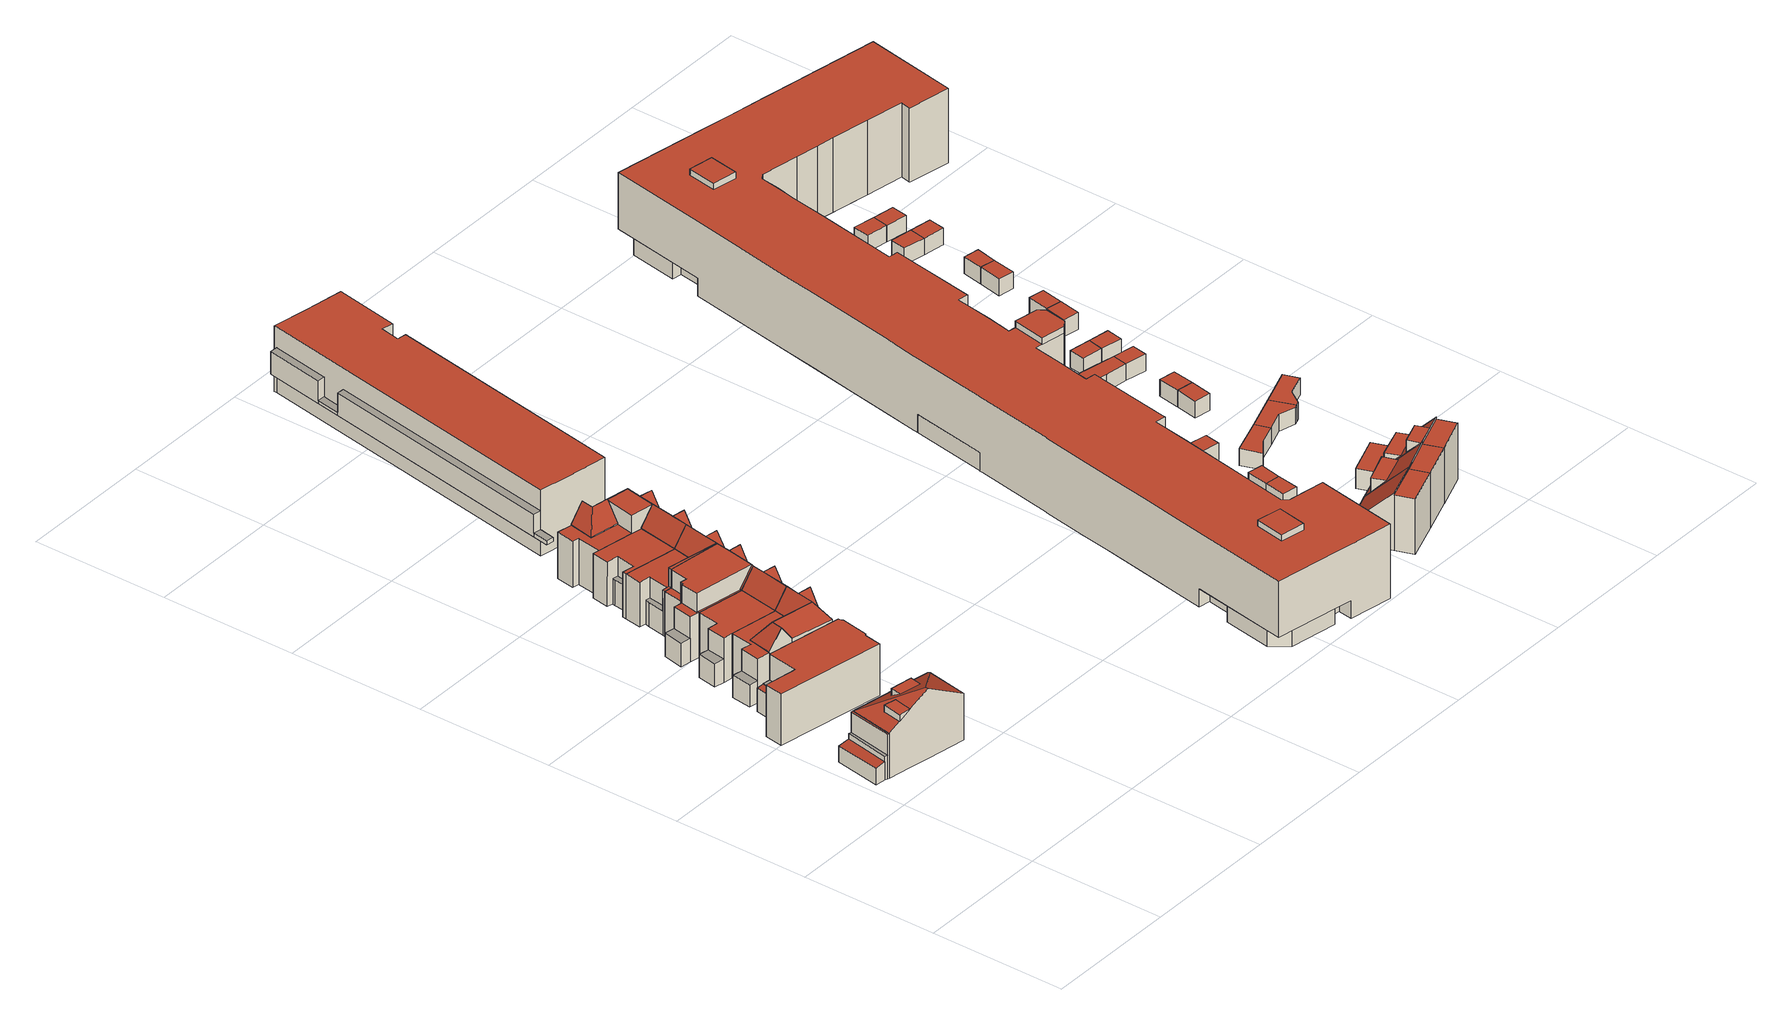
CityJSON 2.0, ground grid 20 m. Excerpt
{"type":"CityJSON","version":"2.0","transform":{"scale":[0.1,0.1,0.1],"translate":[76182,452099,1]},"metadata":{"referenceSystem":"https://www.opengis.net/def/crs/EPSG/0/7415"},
"CityObjects":{
"building1":{"type":"Building","attributes":{"Volume":716.03,"Dakoppervlakte":101.56,"Muuroppervlakte":296.54,"Vloeroppervlakte":98.69,"hoogte_Z_max_in_m_NAP":11.76,"GEB_DOEL":"woonfunctie","dateOfConstruction":"1925-01-01","measuredHeight":10.33},"children":["building1-1"],"geometry":[{"type":"MultiSurface","lod":"2","boundaries":[[[0,1,2,3,4,5,6,7,8,9,10,11,12,13,14,15,16]],[[17,18,19,20]],[[21,22,23,20,19,24,25,26,27]],[[26,25,28,29],[30,31,32,33]],[[28,25,24,34]],[[35,36,37,38]],[[39,40,41,42,43,44,45,46]],[[47,48,49,50]],[[17,20,23]],[[17,23,22,18]],[[22,19,18]],[[35,38,4,3]],[[36,35,3,2]],[[1,37,36,2]],[[46,45,9,8]],[[39,7,6,40]],[[41,40,6,5,49]],[[42,48,0,16,43]],[[48,47,37,1,0]],[[5,4,38,50,49]],[[41,49,48,42]],[[47,50,38,37]],[[45,44,26,29]],[[27,26,44,43]],[[29,28,34,11,10,9,45]],[[16,14,13,12,11,34,24,19,22,27]],[[46,8,7,39]],[[51,32,31,52]],[[31,30,52]],[[51,52,30,33]],[[33,32,51]]],"semantics":{"surfaces":[{"type":"GroundSurface"},{"type":"RoofSurface"},{"type":"OuterFloorSurface"},{"type":"WallSurface"}],"values":[0,1,1,1,1,1,1,2,3,3,3,3,3,3,3,3,3,3,3,3,3,3,3,3,3,3,3,1,3,3,3]}}]},
"building1-1":{"type":"BuildingInstallation","attributes":{"relationToConstruction":"outside"},"parents":["building1"],"geometry":[{"type":"MultiSurface","lod":"2","boundaries":[[[51,32,31,52]],[[31,30,52]],[[51,52,30,33]],[[33,32,51]]],"semantics":{"surfaces":[{"type":"RoofSurface"},{"type":"WallSurface"}],"values":[0,1,1,1]}}]},
"building2":{"type":"Building","attributes":{"Volume":830.55,"Dakoppervlakte":105.25,"Muuroppervlakte":373.91,"Vloeroppervlakte":113.02,"hoogte_Z_max_in_m_NAP":9.03,"GEB_DOEL":"woonfunctie","dateOfConstruction":"1925-01-01","measuredHeight":7.78},"geometry":[{"type":"Solid","lod":"2","boundaries":[[[[53,54,55,56,57,58,59,60,61,62,63,64,65,66,67,68]],[[69,70,71,72,73,74]],[[75,76,77,78]],[[79,80,81,82,83,84,85,86,87,88]],[[89,90,91,92]],[[57,56,88,87]],[[56,55,79,88]],[[54,80,79,55]],[[81,80,54,53,70]],[[83,63,62,84]],[[78,85,84,62,61]],[[70,53,68,71]],[[71,68,67,72]],[[72,67,66,73]],[[73,66,65,74]],[[65,64,69,74]],[[81,70,69,82]],[[75,78,61,60,92]],[[92,60,59,89]],[[89,59,58,90]],[[76,75,92,91]],[[85,78,77,86]],[[86,77,76,91,90,58,57,87]],[[82,69,64,63,83]]]],"semantics":{"surfaces":[{"type":"GroundSurface"},{"type":"OuterFloorSurface"},{"type":"RoofSurface"},{"type":"WallSurface"}],"values":[[0,1,1,2,2,3,3,3,3,3,3,3,3,3,3,3,3,3,3,3,3,3,3,3]]}}]},
"building3":{"type":"Building","attributes":{"Volume":584.49,"Dakoppervlakte":107.94,"Muuroppervlakte":281.95,"Vloeroppervlakte":79.99,"hoogte_Z_max_in_m_NAP":10.75,"GEB_DOEL":"woonfunctie","dateOfConstruction":"1925-01-01","measuredHeight":9.4},"geometry":[{"type":"Solid","lod":"2","boundaries":[[[[93,94,95,96,97,98,99,100,101,102,103,104,105,106,107,108,109,110,111,112]],[[113,114,115,116]],[[117,118,119,120,121]],[[122,123,124,125,126,127,128,129]],[[130,131,132,133,134]],[[135,132,136,137]],[[135,138,139,132]],[[132,131,140,141,137,136]],[[133,132,139,142,143]],[[144,145,146]],[[131,130,147,144]],[[145,144,147,148]],[[131,144,146,140]],[[111,127,126,112]],[[111,110,128,127]],[[110,109,115,129,128]],[[123,122,114,106,105]],[[108,107,113,116]],[[114,113,107,106]],[[116,115,109,108]],[[129,115,114,122]],[[140,146,103,102]],[[140,102,101,141]],[[137,141,101,100]],[[95,94,143,142]],[[133,143,94,93]],[[134,133,93,112,126]],[[121,120,100,99]],[[121,99,98,117]],[[118,117,98,97]],[[135,137,136,149,138]],[[100,120,136,137]],[[120,119,118,149,136]],[[139,96,95,142]],[[138,149,118,97,96,139]],[[124,147,130,125]],[[147,124,123,148]],[[125,130,134,126]],[[125,130,131,130]],[[145,148,123,105,104,103,146]]]],"semantics":{"surfaces":[{"type":"GroundSurface"},{"type":"OuterFloorSurface"},{"type":"RoofSurface"},{"type":"WallSurface"}],"values":[[0,1,1,2,2,2,2,2,2,2,2,2,2,3,3,3,3,3,3,3,3,3,3,3,3,3,3,3,3,3,3,3,3,3,3,3,3,3,3,3]]}}]},
"building4":{"type":"Building","attributes":{"Volume":531.17,"Dakoppervlakte":87.2,"Muuroppervlakte":277.67,"Vloeroppervlakte":77.24,"hoogte_Z_max_in_m_NAP":10.75,"GEB_DOEL":"woonfunctie","dateOfConstruction":"1925-01-01","measuredHeight":9.44},"geometry":[{"type":"Solid","lod":"2","boundaries":[[[[150,151,152,153,154,155,156,157,158,159,160,161,162,163,164,165,166,167,168,169,170]],[[171,172,173,174]],[[175,176,177,178,179]],[[180,181,182,127,126,183,184]],[[185,186,187,188]],[[189,190,191,188,133,143,192]],[[187,193,134,133,188]],[[194,195,188,191]],[[196,185,188,195]],[[160,184,183,161]],[[160,159,180,184]],[[181,180,159,158,173]],[[155,154,127,182,172]],[[127,154,153,126]],[[174,157,156,171]],[[156,155,172,171]],[[157,174,173,158]],[[167,179,178,168]],[[179,167,166,175]],[[165,176,175,166]],[[176,165,164,197,185,196,198]],[[191,199,194]],[[194,199,198,196,195]],[[183,126,134,193]],[[178,177,176,198,199]],[[199,191,190,169,168,178]],[[189,170,169,190]],[[170,189,192,143,151,150]],[[143,133,134,126,153,152,151]],[[186,185,197,164,163,162,161,183,193,187]],[[181,173,172,182]]]],"semantics":{"surfaces":[{"type":"GroundSurface"},{"type":"OuterFloorSurface"},{"type":"RoofSurface"},{"type":"WallSurface"}],"values":[[0,1,1,2,2,2,2,2,2,3,3,3,3,3,3,3,3,3,3,3,3,3,3,3,3,3,3,3,3,3,3]]}}]},
"building5":{"type":"Building","attributes":{"Volume":694.02,"Dakoppervlakte":84.19,"Muuroppervlakte":345.56,"Vloeroppervlakte":81.76,"hoogte_Z_max_in_m_NAP":10.75,"GEB_DOEL":"woonfunctie","dateOfConstruction":"1925-01-01","measuredHeight":9.45},"geometry":[{"type":"Solid","lod":"2","boundaries":[[[[200,201,202,203,204,205,206,207,208,209,210,211,212,213,214,215,216,217,218,219,163,162,161,160]],[[220,221,222,223,224]],[[225,226,227,228]],[[229,230,231,232,233,234,235,236,237]],[[238,237,239,240]],[[241,237,238,242]],[[239,237,236,187,186,243]],[[244,229,237,241,245]],[[246,247,248,249]],[[236,250,193,187]],[[251,184,252,253,254,255]],[[184,183,256,252]],[[240,239,218,217,223]],[[214,242,221]],[[241,242,214,213,212,245]],[[212,211,244,245]],[[244,211,210,209,208,249,230,229]],[[206,205,233,232,247]],[[205,204,254,234,233]],[[163,186,187,162]],[[163,219,243,186]],[[243,219,218,239]],[[217,216,224,223]],[[224,216,215,220]],[[240,223,222,221,242,238]],[[246,249,208,207]],[[206,247,246,207]],[[230,249,248,231]],[[231,248,247,232]],[[161,162,187,193,183]],[[202,201,227,226]],[[201,200,228,227]],[[202,226,225,203]],[[255,254,204,203,225]],[[160,184,251,228,200]],[[184,160,161,183]],[[225,228,251,255]],[[253,235,234,254]],[[256,250,236,235,253,252]],[[193,250,256,183]],[[214,221,220,215]]]],"semantics":{"surfaces":[{"type":"GroundSurface"},{"type":"OuterFloorSurface"},{"type":"RoofSurface"},{"type":"WallSurface"}],"values":[[0,1,1,2,2,2,2,2,2,2,2,2,3,3,3,3,3,3,3,3,3,3,3,3,3,3,3,3,3,3,3,3,3,3,3,3,3,3,3,3,3]]}}]},
"building6":{"type":"Building","attributes":{"Volume":485.64,"Dakoppervlakte":79.11,"Muuroppervlakte":304.24,"Vloeroppervlakte":68.54,"hoogte_Z_max_in_m_NAP":10.75,"GEB_DOEL":"woonfunctie","dateOfConstruction":"1925-01-01","measuredHeight":9.48},"geometry":[{"type":"Solid","lod":"2","boundaries":[[[[257,258,259,260,261,211,210,209,208,207,262,263,264,265,266,267,268,269,270,271,272]],[[273,274,275,276,277]],[[278,279,280,281,282]],[[283,284,285,286,287,288,289]],[[290,291,292,293]],[[291,290,294,295,296]],[[297,291,296,298]],[[244,299,292,291,300,229]],[[301,300,291,297,302]],[[300,303,230,229]],[[304,246,249,286]],[[289,266,265,283]],[[266,289,288,267]],[[229,210,211,244]],[[211,261,299,244]],[[292,299,261,260]],[[270,269,298,296]],[[297,298,269,268,267,288,302]],[[276,259,258,277]],[[257,273,277,258]],[[274,273,257,272]],[[271,270,296,295,305]],[[290,293,306,307,294]],[[276,275,274,307,306]],[[295,294,307,274,272,271,305]],[[306,293,292,260,259,276]],[[264,263,278,282]],[[263,262,279,278]],[[249,208,209,210,229,230]],[[304,279,262,207,246]],[[208,249,246,207]],[[249,230,303,286]],[[284,283,265,264,282,281]],[[284,281,280,285]],[[302,288,287,301]],[[286,285,280,279,304]],[[303,300,301,287,286]]]],"semantics":{"surfaces":[{"type":"GroundSurface"},{"type":"OuterFloorSurface"},{"type":"RoofSurface"},{"type":"WallSurface"}],"values":[[0,1,1,2,2,2,2,2,2,2,2,3,3,3,3,3,3,3,3,3,3,3,3,3,3,3,3,3,3,3,3,3,3,3,3,3,3]]}}]},
"building7":{"type":"Building","attributes":{"Volume":505.52,"Dakoppervlakte":83.89,"Muuroppervlakte":280.17,"Vloeroppervlakte":71.76,"hoogte_Z_max_in_m_NAP":10.75,"GEB_DOEL":"woonfunctie","dateOfConstruction":"1925-01-01","measuredHeight":9.49},"geometry":[{"type":"Solid","lod":"2","boundaries":[[[[308,309,310,311,312,313,314,315,316,317,318,319,320,321,322,323,324,269,268,267,266]],[[325,326,327,328,329]],[[330,331,332,333,334]],[[335,336,337,338,289,288,339,340,341]],[[342,343,344,345]],[[343,342,346,347,348]],[[349,343,348,350]],[[343,297,298,351,344]],[[349,352,302,297,343]],[[315,314,340,339]],[[314,313,341,340]],[[313,312,335,341]],[[308,266,289,338]],[[267,288,289,266]],[[311,310,326,325]],[[310,309,327,326]],[[312,311,325,329,336,335]],[[328,337,336,329]],[[328,327,309,308,338,337]],[[302,288,267,268,269,298,297]],[[269,324,351,298]],[[317,316,349,350]],[[334,333,323,322]],[[321,330,334,322]],[[320,331,330,321]],[[347,346,353,331,320,319,354]],[[344,355,345]],[[342,345,355,353,346]],[[344,351,324,323,355]],[[355,333,332,331,353]],[[318,317,350,348]],[[318,348,347,354,319]],[[333,355,345,355,323]],[[352,339,288,302]],[[316,315,339,352,349]]]],"semantics":{"surfaces":[{"type":"GroundSurface"},{"type":"OuterFloorSurface"},{"type":"RoofSurface"},{"type":"WallSurface"}],"values":[[0,1,1,2,2,2,2,2,2,3,3,3,3,3,3,3,3,3,3,3,3,3,3,3,3,3,3,3,3,3,3,3,3,3,3]]}}]},
"building8":{"type":"Building","attributes":{"Volume":607.86,"Dakoppervlakte":97.74,"Muuroppervlakte":293.61,"Vloeroppervlakte":75.1,"hoogte_Z_max_in_m_NAP":10.75,"GEB_DOEL":"woonfunctie","dateOfConstruction":"1925-01-01","measuredHeight":9.7},"geometry":[{"type":"Solid","lod":"2","boundaries":[[[[356,357,358,359,360,361,362,363,364,365,366,367,368,369,370,371,372]],[[373,374,375,376,377]],[[378,379,380,340,381,382,383,384]],[[385,386,387,388,389]],[[390,391,392,393,394]],[[395,396,397,392,391]],[[392,349,350,398,393]],[[399,400,401,402]],[[402,403,387,404,399]],[[405,400,399]],[[392,397,406,407]],[[399,404,407,406,405]],[[384,363,362,378]],[[378,362,361,379]],[[379,361,360,380]],[[359,340,380,360]],[[358,381,340,359]],[[389,388,381,358,357]],[[400,405,365,364,363,384,401]],[[349,389,357,356,350]],[[356,372,398,350]],[[408,368,367,397]],[[397,367,366,406]],[[405,406,366,365]],[[371,370,377,376]],[[369,368,374,373]],[[395,408,374,368,408,396]],[[396,408,397]],[[393,409,394]],[[391,390,409,408,395]],[[393,398,372,371,409]],[[376,375,374,408,409]],[[409,390,394,409,371,376]],[[386,404,387]],[[407,404,386,385]],[[389,349,392,407,385]],[[383,402,401,384]],[[383,382,403,402]],[[382,381,388,387,403]],[[377,370,369,373]]]],"semantics":{"surfaces":[{"type":"GroundSurface"},{"type":"OuterFloorSurface"},{"type":"RoofSurface"},{"type":"WallSurface"}],"values":[[0,1,2,2,2,2,2,2,2,2,2,2,3,3,3,3,3,3,3,3,3,3,3,3,3,3,3,3,3,3,3,3,3,3,3,3,3,3,3,3]]}}]},
"building9":{"type":"Building","attributes":{"Volume":5217.02,"Dakoppervlakte":520.54,"Muuroppervlakte":1206.17,"Vloeroppervlakte":502.37,"hoogte_Z_max_in_m_NAP":10.92,"GEB_DOEL":"industriefunctie - kantoorfunctie - winkelfunctie - woonfunctie","dateOfConstruction":"1960-01-01","measuredHeight":9.82},"geometry":[{"type":"Solid","lod":"2","boundaries":[[[[410,411,412,413,414,415,416,417,418,419,420]],[[421,422,423,424,425,426]],[[427,428,429,430,431,432,433,434]],[[435,436,437,438]],[[439,440,441,442]],[[443,444,445,446]],[[447,448,449,450]],[[451,452,453,454,455,456,457,458,459,460,461]],[[456,422,421,457]],[[457,421,426,458]],[[459,458,426,425]],[[451,436,441,429,419,418,417,453,452]],[[454,453,417,416]],[[455,454,416,415]],[[456,455,415,414,422]],[[435,438,448,433,432,442]],[[431,439,442,432]],[[439,431,430,440]],[[441,440,430,429]],[[442,441,436,435]],[[428,427,446,445]],[[427,434,447,443,446]],[[433,448,447,434]],[[443,447,450,444]],[[449,448,438,437]],[[451,461,460,410,420,428,445,444,450,449,437,436]],[[425,424,412,411]],[[424,423,413,412]],[[422,414,413,423]],[[429,428,420,419]],[[460,459,425,411,410]]]],"semantics":{"surfaces":[{"type":"GroundSurface"},{"type":"OuterCeilingSurface"},{"type":"OuterFloorSurface"},{"type":"RoofSurface"},{"type":"WallSurface"}],"values":[[0,1,1,2,2,2,2,3,4,4,4,4,4,4,4,4,4,4,4,4,4,4,4,4,4,4,4,4,4,4,4]]}}]},
"building10":{"type":"Building","attributes":{"Volume":19.57,"Dakoppervlakte":7.82,"Muuroppervlakte":28.28,"Vloeroppervlakte":7.82,"hoogte_Z_max_in_m_NAP":3.69,"GEB_DOEL":"onbekend","dateOfConstruction":"1989-01-01","measuredHeight":2.5},"geometry":[{"type":"Solid","lod":"2","boundaries":[[[[462,463,464,465]],[[466,467,468,469]],[[464,463,467,466]],[[463,462,468,467]],[[462,465,469,468]],[[465,464,466,469]]]],"semantics":{"surfaces":[{"type":"GroundSurface"},{"type":"RoofSurface"},{"type":"WallSurface"}],"values":[[0,1,2,2,2,2]]}}]},
"building11":{"type":"Building","attributes":{"Volume":19.69,"Dakoppervlakte":7.82,"Muuroppervlakte":28.45,"Vloeroppervlakte":7.82,"hoogte_Z_max_in_m_NAP":3.69,"GEB_DOEL":"onbekend","dateOfConstruction":"1989-01-01","measuredHeight":2.52},"geometry":[{"type":"Solid","lod":"2","boundaries":[[[[464,470,471,465]],[[469,472,473,466]],[[464,465,469,466]],[[469,465,471,472]],[[470,473,472,471]],[[470,464,466,473]]]],"semantics":{"surfaces":[{"type":"GroundSurface"},{"type":"RoofSurface"},{"type":"WallSurface"}],"values":[[0,1,2,2,2,2]]}}]},
"building12":{"type":"Building","attributes":{"Volume":332.49,"Dakoppervlakte":63.85,"Muuroppervlakte":180.48,"Vloeroppervlakte":50.3,"hoogte_Z_max_in_m_NAP":9.78,"GEB_DOEL":"woonfunctie","dateOfConstruction":"1988-01-01","measuredHeight":8.56},"geometry":[{"type":"Solid","lod":"2","boundaries":[[[[474,475,476,477,478,479]],[[480,481,482,483]],[[484,485,486,487]],[[477,481,480,486,478]],[[477,476,482,481]],[[483,482,476,475,487]],[[484,487,475,474]],[[474,479,485,484]],[[479,478,486,485]],[[483,487,486,480]]]],"semantics":{"surfaces":[{"type":"GroundSurface"},{"type":"RoofSurface"},{"type":"WallSurface"}],"values":[[0,1,1,2,2,2,2,2,2,2]]}}]},
"building13":{"type":"Building","attributes":{"Volume":17.91,"Dakoppervlakte":7.1,"Muuroppervlakte":27.28,"Vloeroppervlakte":7.1,"hoogte_Z_max_in_m_NAP":3.69,"GEB_DOEL":"onbekend","dateOfConstruction":"1988-01-01","measuredHeight":2.52},"geometry":[{"type":"Solid","lod":"2","boundaries":[[[[488,489,490,491]],[[492,493,494,495]],[[492,488,491,493]],[[491,490,494,493]],[[494,490,489,495]],[[489,488,492,495]]]],"semantics":{"surfaces":[{"type":"GroundSurface"},{"type":"RoofSurface"},{"type":"WallSurface"}],"values":[[0,1,2,2,2,2]]}}]},
"building14":{"type":"Building","attributes":{"Volume":17.99,"Dakoppervlakte":7.1,"Muuroppervlakte":27.41,"Vloeroppervlakte":7.1,"hoogte_Z_max_in_m_NAP":3.69,"GEB_DOEL":"onbekend","dateOfConstruction":"1988-01-01","measuredHeight":2.53},"geometry":[{"type":"Solid","lod":"2","boundaries":[[[[488,496,497,489]],[[492,495,498,499]],[[488,489,495,492]],[[489,497,498,495]],[[496,499,498,497]],[[499,496,488,492]]]],"semantics":{"surfaces":[{"type":"GroundSurface"},{"type":"RoofSurface"},{"type":"WallSurface"}],"values":[[0,1,2,2,2,2]]}}]},
"building15":{"type":"Building","attributes":{"Volume":18.7,"Dakoppervlakte":7.61,"Muuroppervlakte":27.44,"Vloeroppervlakte":7.61,"hoogte_Z_max_in_m_NAP":3.69,"GEB_DOEL":"onbekend","dateOfConstruction":"1989-01-01","measuredHeight":2.46},"geometry":[{"type":"Solid","lod":"2","boundaries":[[[[500,501,502,503]],[[504,505,506,507]],[[506,505,501,500]],[[500,503,507,506]],[[507,503,502,504]],[[502,501,505,504]]]],"semantics":{"surfaces":[{"type":"GroundSurface"},{"type":"RoofSurface"},{"type":"WallSurface"}],"values":[[0,1,2,2,2,2]]}}]},
"building16":{"type":"Building","attributes":{"Volume":326.99,"Dakoppervlakte":46.6,"Muuroppervlakte":178,"Vloeroppervlakte":47.66,"hoogte_Z_max_in_m_NAP":9.78,"GEB_DOEL":"woonfunctie","dateOfConstruction":"1988-01-01","measuredHeight":8.6},"children":["building16-1"],"geometry":[{"type":"Solid","lod":"2","boundaries":[[[[508,509,510,479,478,477]],[[511,512,481,480],[513,514,515,516]],[[485,517,518,486]],[[480,481,477,478,486]],[[508,512,511,518,509]],[[486,478,479,485]],[[510,517,485,479]],[[510,509,518,517]],[[480,486,518,511]],[[481,512,508,477]],[[519,520,513,516]],[[519,516,515]],[[520,519,515,514]],[[520,514,513]]]],"semantics":{"surfaces":[{"type":"GroundSurface"},{"type":"RoofSurface"},{"type":"WallSurface"}],"values":[[0,1,1,2,2,2,2,2,2,2,1,2,2,2]]}}]},
"building16-1":{"type":"BuildingInstallation","attributes":{"relationToConstruction":"outside"},"parents":["building16"],"geometry":[{"type":"MultiSurface","lod":"2","boundaries":[[[519,520,513,516]],[[519,516,515]],[[520,519,515,514]],[[520,514,513]]],"semantics":{"surfaces":[{"type":"RoofSurface"},{"type":"WallSurface"}],"values":[0,1,1,1]}}]},
"building17":{"type":"Building","attributes":{"Volume":19.01,"Dakoppervlakte":7.61,"Muuroppervlakte":27.88,"Vloeroppervlakte":7.61,"hoogte_Z_max_in_m_NAP":3.69,"GEB_DOEL":"onbekend","dateOfConstruction":"1989-01-01","measuredHeight":2.5},"geometry":[{"type":"Solid","lod":"2","boundaries":[[[[501,500,521,522]],[[505,523,524,506]],[[501,522,523,505]],[[522,521,524,523]],[[500,506,524,521]],[[500,501,505,506]]]],"semantics":{"surfaces":[{"type":"GroundSurface"},{"type":"RoofSurface"},{"type":"WallSurface"}],"values":[[0,1,2,2,2,2]]}}]},
"building18":{"type":"Building","attributes":{"Volume":35.33,"Dakoppervlakte":14,"Muuroppervlakte":42.32,"Vloeroppervlakte":14,"hoogte_Z_max_in_m_NAP":3.69,"GEB_DOEL":"onbekend","dateOfConstruction":"1988-01-01","measuredHeight":2.52},"geometry":[{"type":"Solid","lod":"2","boundaries":[[[[525,526,527,528,529]],[[530,531,532,533,534]],[[526,525,531,530]],[[525,529,532,531]],[[529,528,533,532]],[[527,534,533,528]],[[526,530,534,527]]]],"semantics":{"surfaces":[{"type":"GroundSurface"},{"type":"RoofSurface"},{"type":"WallSurface"}],"values":[[0,1,2,2,2,2,2]]}}]},
"building19":{"type":"Building","attributes":{"Volume":399.13,"Dakoppervlakte":57.9,"Muuroppervlakte":198.71,"Vloeroppervlakte":67.36,"hoogte_Z_max_in_m_NAP":9.78,"GEB_DOEL":"woonfunctie","dateOfConstruction":"1988-01-01","measuredHeight":8.64},"children":["building19-1","building19-2"],"geometry":[{"type":"Solid","lod":"2","boundaries":[[[[535,536,537,538,539,540,541,542,543]],[[544,545,546,547]],[[512,511,548,544,547],[549,550,551,552],[553,554,555,556]],[[517,557,558,518]],[[547,543,542,512]],[[511,512,542,541,518]],[[537,544,548,558,538]],[[518,541,540,517]],[[545,536,535,546]],[[538,558,557,539]],[[511,518,558,548]],[[517,540,539,557]],[[544,537,536,545]],[[546,535,543,547]],[[551,559,560,552]],[[559,551,550]],[[550,549,560,559]],[[549,552,560]],[[561,562,556,555]],[[561,555,554]],[[562,561,554,553]],[[562,553,556]]]],"semantics":{"surfaces":[{"type":"GroundSurface"},{"type":"RoofSurface"},{"type":"WallSurface"}],"values":[[0,1,1,1,2,2,2,2,2,2,2,2,2,2,1,2,2,2,1,2,2,2]]}}]},
"building19-1":{"type":"BuildingInstallation","attributes":{"relationToConstruction":"outside"},"parents":["building19"],"geometry":[{"type":"MultiSurface","lod":"2","boundaries":[[[551,559,560,552]],[[559,551,550]],[[550,549,560,559]],[[549,552,560]]],"semantics":{"surfaces":[{"type":"RoofSurface"},{"type":"WallSurface"}],"values":[0,1,1,1]}}]},
"building19-2":{"type":"BuildingInstallation","attributes":{"relationToConstruction":"outside"},"parents":["building19"],"geometry":[{"type":"MultiSurface","lod":"2","boundaries":[[[561,562,556,555]],[[561,555,554]],[[562,561,554,553]],[[562,553,556]]],"semantics":{"surfaces":[{"type":"RoofSurface"},{"type":"WallSurface"}],"values":[0,1,1,1]}}]},
"building20":{"type":"Building","attributes":{"Volume":38.82,"Dakoppervlakte":15.59,"Muuroppervlakte":44.8,"Vloeroppervlakte":15.59,"hoogte_Z_max_in_m_NAP":3.69,"GEB_DOEL":"onbekend","dateOfConstruction":"1988-01-01","measuredHeight":2.49},"geometry":[{"type":"Solid","lod":"2","boundaries":[[[[527,526,563,564,565,566]],[[530,534,567,568,569,570]],[[526,527,534,530]],[[566,565,568,567]],[[565,564,569,568]],[[569,564,563,570]],[[527,566,567,534]],[[570,563,526,530]]]],"semantics":{"surfaces":[{"type":"GroundSurface"},{"type":"RoofSurface"},{"type":"WallSurface"}],"values":[[0,1,2,2,2,2,2,2]]}}]},
"building21":{"type":"Building","attributes":{"Volume":19.7,"Dakoppervlakte":7.85,"Muuroppervlakte":28.42,"Vloeroppervlakte":7.85,"hoogte_Z_max_in_m_NAP":3.69,"GEB_DOEL":"onbekend","dateOfConstruction":"1989-01-01","measuredHeight":2.51},"geometry":[{"type":"Solid","lod":"2","boundaries":[[[[571,572,573,574]],[[575,576,577,578]],[[572,571,576,575]],[[571,574,577,576]],[[577,574,573,578]],[[573,572,575,578]]]],"semantics":{"surfaces":[{"type":"GroundSurface"},{"type":"RoofSurface"},{"type":"WallSurface"}],"values":[[0,1,2,2,2,2]]}}]},
"building22":{"type":"Building","attributes":{"Volume":22313.78,"Dakoppervlakte":2031.12,"Muuroppervlakte":4115.89,"Vloeroppervlakte":1973.28,"hoogte_Z_max_in_m_NAP":13.16,"GEB_DOEL":"woonfunctie","dateOfConstruction":"1989-01-01","measuredHeight":12.03},"geometry":[{"type":"MultiSurface","lod":"2","boundaries":[[[579,580,581,582,583,584,585,586,587,588,589,590,591,592,593,594,595,596,597,598,599,600,601,602,603,604,605,606,607,608,609,610,611,612,613,614,615,616,617,618,619,620,621,622,623,624,625,626,627,628,629,630,631,632,633,634,635,636,637,638,639,640,641,642,643,644,645,646,647,648,649,650,651,652]],[[653,654,655,656,657,658,659,660,661,662,663,664,665,666]],[[667,668,669,670,671,672,673,674,675,676,677,678,679]],[[680,681,682,683,684,685,686,687,688,689,690]],[[691,692,693,694,695]],[[696,697,698,699,700]],[[701,702,703,704,705,706,707,708,709,710,711,712,713,714,715,716,717,718,719,720,721,722,723,724,725,726,727,728,729,730,731,732,733,734,735,736,737,738,739,740,741,742,743,744,745,746,747,748,749,750,751,752,753,754,755,756,757,758,759,760,761,762],[763,764,765,766],[767,768,769,770]],[[771,772,773,774]],[[775,776,777,778]],[[779,780,781,782,783,784]],[[785,786,787,788]],[[789,790,791,792,793]],[[750,749,608,794,607,606,752,751]],[[753,752,606,605]],[[753,605,604,603,755,754]],[[603,602,756,755]],[[602,601,700,757,756]],[[701,762,691,589,588]],[[702,701,588,587]],[[587,586,703,702]],[[704,703,586,585]],[[709,708,583,582]],[[710,709,582,795]],[[795,796,711,710]],[[712,711,796,797]],[[713,712,797,581]],[[714,713,581,580]],[[580,579,715,714]],[[715,579,652,651,717,716]],[[651,650,718,717]],[[612,611,746,745]],[[746,611,610,609,748,747]],[[608,749,748,609]],[[773,768,767,774]],[[774,767,770,771]],[[769,772,771,770]],[[773,772,769,768]],[[778,777,765,764]],[[778,764,763,775]],[[776,775,763,766]],[[776,766,765,777]],[[781,780,798,596,595,799]],[[782,781,799,595,594,800]],[[593,801,783,782,800,594]],[[787,592,591,788]],[[591,590,785,788]],[[691,695,785,590,589]],[[760,784,783,801]],[[600,599,792,791]],[[792,599,598,597,789,793]],[[696,700,601,600,791]],[[696,791,790,697]],[[798,780,779,759]],[[699,758,757,700]],[[758,699,698,697,790,789,597,596,798,759]],[[760,801,593,592,787,786,694,693,692,761]],[[761,692,691,762]],[[784,760,759,779]],[[659,658,637,636]],[[657,624,637,658]],[[657,656,625,624]],[[656,655,626,625]],[[655,654,627,626]],[[654,653,628,627]],[[653,666,629,628]],[[666,665,630,629]],[[665,664,631,630]],[[663,632,631,664]],[[633,632,663,662]],[[662,661,634,633]],[[661,660,635,634]],[[659,636,635,660]],[[678,677,622,621]],[[674,673,614,613]],[[673,672,615,614]],[[672,671,616,615]],[[617,616,671,670,669]],[[618,617,669,668]],[[668,667,619,618]],[[667,679,620,619]],[[678,621,620,679]],[[744,743,742,676,675,674,613,612,745]],[[680,690,648,647]],[[688,687,640,639]],[[687,686,641,640]],[[642,641,686,685]],[[685,684,643,642]],[[644,643,684,683]],[[683,682,645,644]],[[682,681,646,645]],[[680,647,646,681]],[[785,695,694,786]],[[722,721,720,719,718,650,649,648,690,689,724,723]],[[584,583,708,707,706,705,704,585]],[[676,742,741,740,737,736,735,734,733,732,731,730,729,728,727,726,725,724,689,688,639,802,803,804,805,638,637,624,806,807,808,809,810,811,812,623,622,677]]],"semantics":{"surfaces":[{"type":"GroundSurface"},{"type":"OuterCeilingSurface"},{"type":"OuterFloorSurface"},{"type":"RoofSurface"},{"type":"WallSurface"}],"values":[0,1,1,1,2,2,3,3,3,3,3,3,4,4,4,4,4,4,4,4,4,4,4,4,4,4,4,4,4,4,4,4,4,4,4,4,4,4,4,4,4,4,4,4,4,4,4,4,4,4,4,4,4,4,4,4,4,4,4,4,4,4,4,4,4,4,4,4,4,4,4,4,4,4,4,4,4,4,4,4,4,4,4,4,4,4,4,4,4,4,4,4,4,4,4]}}]},
"building23":{"type":"Building","attributes":{"Volume":37.41,"Dakoppervlakte":15.12,"Muuroppervlakte":43.2,"Vloeroppervlakte":15.12,"hoogte_Z_max_in_m_NAP":3.69,"GEB_DOEL":"onbekend","dateOfConstruction":"1989-01-01","measuredHeight":2.47},"geometry":[{"type":"Solid","lod":"2","boundaries":[[[[813,814,815,816,817,818,819]],[[820,821,822,823,824,825,826]],[[815,826,825,816]],[[815,814,820,826]],[[813,819,822,821]],[[823,822,819,818]],[[818,817,824,823]],[[816,825,824,817]],[[814,813,821,820]]]],"semantics":{"surfaces":[{"type":"GroundSurface"},{"type":"RoofSurface"},{"type":"WallSurface"}],"values":[[0,1,2,2,2,2,2,2,2]]}}]},
"building24":{"type":"Building","attributes":{"Volume":19.66,"Dakoppervlakte":7.86,"Muuroppervlakte":28.37,"Vloeroppervlakte":7.86,"hoogte_Z_max_in_m_NAP":3.69,"GEB_DOEL":"onbekend","dateOfConstruction":"1989-01-01","measuredHeight":2.5},"geometry":[{"type":"Solid","lod":"2","boundaries":[[[[573,572,827,828,829]],[[830,831,832,575,578]],[[573,829,830,578]],[[828,831,830,829]],[[831,828,827,572,575,832]],[[572,573,578,575]]]],"semantics":{"surfaces":[{"type":"GroundSurface"},{"type":"RoofSurface"},{"type":"WallSurface"}],"values":[[0,1,2,2,2,2]]}}]},
"building25":{"type":"Building","attributes":{"Volume":19.5,"Dakoppervlakte":7.68,"Muuroppervlakte":28.47,"Vloeroppervlakte":7.68,"hoogte_Z_max_in_m_NAP":3.69,"GEB_DOEL":"onbekend","dateOfConstruction":"1989-01-01","measuredHeight":2.54},"geometry":[{"type":"Solid","lod":"2","boundaries":[[[[833,834,835,836]],[[837,838,839,840]],[[836,835,840,839]],[[834,837,840,835]],[[837,834,833,838]],[[833,836,839,838]]]],"semantics":{"surfaces":[{"type":"GroundSurface"},{"type":"RoofSurface"},{"type":"WallSurface"}],"values":[[0,1,2,2,2,2]]}}]},
"building26":{"type":"Building","attributes":{"Volume":38.26,"Dakoppervlakte":15.37,"Muuroppervlakte":44.97,"Vloeroppervlakte":15.37,"hoogte_Z_max_in_m_NAP":3.69,"GEB_DOEL":"onbekend","dateOfConstruction":"1988-01-01","measuredHeight":2.49},"geometry":[{"type":"Solid","lod":"2","boundaries":[[[[564,563,841,842,843,844]],[[570,569,845,846,847,848]],[[563,564,569,570]],[[844,843,846,845]],[[847,846,843,842]],[[841,848,847,842]],[[845,569,564,844]],[[570,848,841,563]]]],"semantics":{"surfaces":[{"type":"GroundSurface"},{"type":"RoofSurface"},{"type":"WallSurface"}],"values":[[0,1,2,2,2,2,2,2]]}}]},
"building27":{"type":"Building","attributes":{"Volume":18.38,"Dakoppervlakte":7.41,"Muuroppervlakte":27.46,"Vloeroppervlakte":7.41,"hoogte_Z_max_in_m_NAP":3.69,"GEB_DOEL":"onbekend","dateOfConstruction":"1989-01-01","measuredHeight":2.48},"geometry":[{"type":"Solid","lod":"2","boundaries":[[[[815,814,849,850]],[[851,820,826,852]],[[850,852,826,815]],[[850,849,851,852]],[[814,820,851,849]],[[814,815,826,820]]]],"semantics":{"surfaces":[{"type":"GroundSurface"},{"type":"RoofSurface"},{"type":"WallSurface"}],"values":[[0,1,2,2,2,2]]}}]},
"building28":{"type":"Building","attributes":{"Volume":19.06,"Dakoppervlakte":7.57,"Muuroppervlakte":28.02,"Vloeroppervlakte":7.57,"hoogte_Z_max_in_m_NAP":3.69,"GEB_DOEL":"onbekend","dateOfConstruction":"1989-01-01","measuredHeight":2.52},"geometry":[{"type":"Solid","lod":"2","boundaries":[[[[853,854,836,835]],[[855,840,839,856]],[[836,854,856,839]],[[854,853,855,856]],[[835,840,855,853]],[[835,836,839,840]]]],"semantics":{"surfaces":[{"type":"GroundSurface"},{"type":"RoofSurface"},{"type":"WallSurface"}],"values":[[0,1,2,2,2,2]]}}]},
"building29":{"type":"Building","attributes":{"Volume":19.4,"Dakoppervlakte":7.68,"Muuroppervlakte":28.34,"Vloeroppervlakte":7.68,"hoogte_Z_max_in_m_NAP":3.69,"GEB_DOEL":"onbekend","dateOfConstruction":"1989-01-01","measuredHeight":2.53},"geometry":[{"type":"Solid","lod":"2","boundaries":[[[[857,858,859,860,861]],[[862,863,864,865,866]],[[862,857,861,860,864,863]],[[860,859,865,864]],[[865,859,858,866]],[[858,857,862,866]]]],"semantics":{"surfaces":[{"type":"GroundSurface"},{"type":"RoofSurface"},{"type":"WallSurface"}],"values":[[0,1,2,2,2,2]]}}]},
"building30":{"type":"Building","attributes":{"Volume":19.35,"Dakoppervlakte":7.68,"Muuroppervlakte":28.26,"Vloeroppervlakte":7.68,"hoogte_Z_max_in_m_NAP":3.69,"GEB_DOEL":"onbekend","dateOfConstruction":"1989-01-01","measuredHeight":2.52},"geometry":[{"type":"Solid","lod":"2","boundaries":[[[[867,858,857,868]],[[869,870,862,866]],[[857,858,866,862]],[[858,867,869,866]],[[868,870,869,867]],[[868,857,862,870]]]],"semantics":{"surfaces":[{"type":"GroundSurface"},{"type":"RoofSurface"},{"type":"WallSurface"}],"values":[[0,1,2,2,2,2]]}}]},
"building31":{"type":"Building","attributes":{"Volume":20.2,"Dakoppervlakte":7.99,"Muuroppervlakte":29.2,"Vloeroppervlakte":7.99,"hoogte_Z_max_in_m_NAP":3.69,"GEB_DOEL":"onbekend","dateOfConstruction":"1989-01-01","measuredHeight":2.53},"geometry":[{"type":"Solid","lod":"2","boundaries":[[[[871,872,873,874]],[[875,876,877,878]],[[871,874,875,878]],[[874,873,876,875]],[[877,876,873,872]],[[872,871,878,877]]]],"semantics":{"surfaces":[{"type":"GroundSurface"},{"type":"RoofSurface"},{"type":"WallSurface"}],"values":[[0,1,2,2,2,2]]}}]},
"building32":{"type":"Building","attributes":{"Volume":17.33,"Dakoppervlakte":6.96,"Muuroppervlakte":26.52,"Vloeroppervlakte":6.96,"hoogte_Z_max_in_m_NAP":3.69,"GEB_DOEL":"onbekend","dateOfConstruction":"1989-01-01","measuredHeight":2.49},"geometry":[{"type":"Solid","lod":"2","boundaries":[[[[871,879,880,872]],[[881,882,878,877]],[[871,872,877,878]],[[872,880,881,877]],[[879,882,881,880]],[[879,871,878,882]]]],"semantics":{"surfaces":[{"type":"GroundSurface"},{"type":"RoofSurface"},{"type":"WallSurface"}],"values":[[0,1,2,2,2,2]]}}]},
"building33":{"type":"Building","attributes":{"Volume":19.48,"Dakoppervlakte":7.84,"Muuroppervlakte":28.14,"Vloeroppervlakte":7.84,"hoogte_Z_max_in_m_NAP":3.69,"GEB_DOEL":"onbekend","dateOfConstruction":"1989-01-01","measuredHeight":2.48},"geometry":[{"type":"Solid","lod":"2","boundaries":[[[[883,884,885,886]],[[887,888,889,890]],[[887,890,884,883]],[[887,883,886,888]],[[888,886,885,889]],[[884,890,889,885]]]],"semantics":{"surfaces":[{"type":"GroundSurface"},{"type":"RoofSurface"},{"type":"WallSurface"}],"values":[[0,1,2,2,2,2]]}}]},
"building34":{"type":"Building","attributes":{"Volume":19.34,"Dakoppervlakte":7.78,"Muuroppervlakte":28.04,"Vloeroppervlakte":7.78,"hoogte_Z_max_in_m_NAP":3.69,"GEB_DOEL":"onbekend","dateOfConstruction":"1989-01-01","measuredHeight":2.49},"geometry":[{"type":"Solid","lod":"2","boundaries":[[[[891,892,893,894]],[[895,896,897,898]],[[891,894,896,895]],[[894,893,897,896]],[[892,898,897,893]],[[895,898,892,891]]]],"semantics":{"surfaces":[{"type":"GroundSurface"},{"type":"RoofSurface"},{"type":"WallSurface"}],"values":[[0,1,2,2,2,2]]}}]},
"building35":{"type":"Building","attributes":{"Volume":19.67,"Dakoppervlakte":7.82,"Muuroppervlakte":28.46,"Vloeroppervlakte":7.82,"hoogte_Z_max_in_m_NAP":3.69,"GEB_DOEL":"onbekend","dateOfConstruction":"1989-01-01","measuredHeight":2.52},"geometry":[{"type":"Solid","lod":"2","boundaries":[[[[899,900,901,884,883]],[[890,902,903,904,887]],[[890,884,901,900,903,902]],[[900,899,904,903]],[[883,887,904,899]],[[883,884,890,887]]]],"semantics":{"surfaces":[{"type":"GroundSurface"},{"type":"RoofSurface"},{"type":"WallSurface"}],"values":[[0,1,2,2,2,2]]}}]},
"building36":{"type":"Building","attributes":{"Volume":19.24,"Dakoppervlakte":7.78,"Muuroppervlakte":27.9,"Vloeroppervlakte":7.78,"hoogte_Z_max_in_m_NAP":3.69,"GEB_DOEL":"onbekend","dateOfConstruction":"1989-01-01","measuredHeight":2.47},"geometry":[{"type":"Solid","lod":"2","boundaries":[[[[905,906,891,894]],[[896,895,907,908]],[[891,906,907,895]],[[906,905,908,907]],[[896,908,905,894]],[[894,891,895,896]]]],"semantics":{"surfaces":[{"type":"GroundSurface"},{"type":"RoofSurface"},{"type":"WallSurface"}],"values":[[0,1,2,2,2,2]]}}]}
},
"vertices":[
[30,249,4],[26,250,4],[11,252,4],[22,319,4],[38,316,4],[42,315,4],[51,314,4],[156,295,4],[167,293,4],[166,292,4],[166,288,4],[155,227,4],[96,237,4],[67,242,4],[49,245,4],[39,247,4],[32,248,4],[54,273,91],[49,245,91],[67,242,91],[72,269,91],[39,247,75],[49,245,81],[54,273,81],[96,237,108],[96,241,108],[44,313,71],[32,248,71],[166,288,73],[166,292,71],[121,283,81],[118,266,91],[85,272,91],[88,288,81],[155,227,73],[22,319,28],[11,252,28],[26,250,31],[38,316,31],[156,295,70],[51,314,70],[42,315,70],[30,249,70],[32,248,70],[44,313,70],[166,292,70],[167,293,70],[26,250,39],[30,249,39],[42,315,39],[38,316,39],[88,288,91],[121,283,91],
[176,396,3],[173,394,3],[169,369,3],[8,398,3],[13,425,3],[41,420,3],[49,467,3],[58,465,3],[69,463,3],[181,443,3],[181,440,3],[183,437,3],[188,427,3],[189,426,3],[185,404,3],[184,404,3],[183,437,43],[176,396,43],[184,404,43],[185,404,43],[189,426,43],[188,427,43],[58,465,41],[50,419,41],[61,417,41],[69,463,41],[169,369,80],[173,394,80],[176,396,80],[183,437,80],[181,440,80],[181,443,80],[69,463,80],[61,417,80],[13,425,80],[8,398,80],[49,467,38],[41,420,38],[50,419,40],[58,465,40],
[178,521,4],[195,518,4],[195,515,4],[196,515,4],[196,514,4],[203,505,4],[200,486,4],[190,479,4],[188,479,4],[184,455,4],[119,467,4],[102,470,4],[82,474,4],[63,477,4],[50,480,4],[54,509,4],[68,506,4],[83,503,4],[88,536,4],[159,524,4],[50,480,37],[63,477,37],[68,506,37],[54,509,37],[203,505,38],[196,514,38],[194,497,38],[190,479,38],[200,486,38],[63,477,70],[82,474,70],[89,509,70],[154,498,70],[159,524,70],[88,536,70],[83,503,70],[68,506,70],[154,498,71],[170,475,98],[174,500,98],[178,521,98],[159,524,71],[194,497,98],[190,479,71],[190,479,72],[196,514,73],[196,515,72],[184,455,73],[188,479,73],[195,515,73],[195,518,73],[105,487,98],[102,470,98],[119,467,74],[89,509,71],[82,474,71],[196,514,71],
[196,521,3],[195,518,3],[178,521,3],[159,524,3],[88,536,3],[74,538,3],[59,541,3],[64,569,3],[78,566,3],[93,564,3],[99,596,3],[169,584,3],[188,581,3],[206,578,3],[207,578,3],[207,577,3],[214,568,3],[211,549,3],[201,542,3],[200,541,3],[199,542,3],[59,541,38],[74,538,38],[78,566,38],[64,569,38],[214,568,38],[207,577,38],[204,560,38],[201,542,38],[211,549,38],[93,564,70],[78,566,70],[74,538,70],[169,584,70],[99,596,70],[207,578,72],[206,578,73],[188,581,98],[185,563,98],[199,542,73],[200,541,71],[201,541,71],[196,521,73],[169,584,71],[201,542,72],[204,560,98],[207,577,73],[207,578,71],[207,577,71],[201,542,71],
[84,599,3],[69,601,3],[75,631,3],[89,628,3],[102,626,3],[104,625,3],[105,630,3],[109,658,3],[120,656,3],[180,648,3],[199,646,3],[217,643,3],[217,641,3],[217,640,3],[218,640,3],[225,630,3],[222,611,3],[212,605,3],[211,604,3],[210,604,3],[225,630,38],[218,640,38],[215,622,38],[212,605,38],[222,611,38],[89,628,38],[75,631,38],[69,601,38],[84,599,38],[199,646,98],[120,656,98],[115,628,98],[105,630,98],[104,625,98],[102,626,98],[97,599,98],[189,584,98],[196,625,98],[215,622,98],[211,604,72],[212,605,72],[217,640,72],[218,640,72],[210,604,73],[217,643,73],[217,641,73],[109,658,70],[105,630,70],[115,628,70],[120,656,70],[169,587,71],[84,599,70],[99,599,70],[97,599,70],[102,626,70],[89,628,70],[169,587,70],
[232,671,3],[229,653,3],[219,646,3],[218,645,3],[217,646,3],[110,662,3],[114,687,3],[116,693,3],[106,695,3],[110,719,3],[190,705,3],[209,702,3],[227,699,3],[224,681,3],[225,681,3],[225,680,3],[232,671,38],[225,680,38],[222,664,38],[219,646,38],[229,653,38],[114,687,39],[110,662,39],[118,661,39],[123,692,39],[116,693,39],[106,695,70],[123,692,70],[118,661,70],[121,661,70],[180,650,70],[190,705,70],[110,719,70],[222,664,98],[203,667,98],[218,645,71],[219,646,72],[225,680,74],[225,681,73],[224,681,73],[209,702,98],[227,699,73],[217,646,73],[200,647,98],[180,650,71],[190,705,71],[121,661,98],[110,662,70],[225,681,71],[219,646,71],[225,680,71],
[111,725,3],[122,723,3],[125,748,3],[126,752,3],[117,754,3],[121,779,3],[131,777,3],[200,765,3],[219,762,3],[237,759,3],[234,740,3],[235,740,3],[235,739,3],[242,730,3],[239,712,3],[229,705,3],[228,705,3],[126,752,41],[125,748,41],[122,723,41],[129,722,41],[134,751,41],[242,730,38],[235,739,38],[232,723,38],[229,705,38],[239,712,38],[117,754,70],[134,751,70],[129,722,70],[111,725,70],[200,765,70],[131,777,70],[121,779,70],[232,723,98],[213,726,98],[228,705,72],[229,705,72],[235,739,74],[235,740,73],[234,740,73],[219,762,98],[237,759,73],[228,705,73],[200,765,71],[235,739,71],[235,740,71],[229,705,71],
[237,759,1],[219,762,1],[185,768,1],[131,777,1],[136,813,1],[126,815,1],[131,842,1],[153,838,1],[171,835,1],[189,832,1],[248,822,1],[244,799,1],[245,799,1],[253,789,1],[249,771,1],[239,764,1],[238,764,1],[253,789,38],[245,799,38],[242,781,38],[239,764,38],[249,771,38],[131,842,70],[126,815,70],[136,813,70],[185,768,70],[190,794,70],[146,801,70],[153,838,70],[227,807,97],[193,813,97],[193,812,97],[185,768,97],[219,762,97],[239,764,73],[242,781,98],[223,785,98],[238,764,72],[239,764,72],[245,799,73],[245,799,72],[244,799,72],[238,764,73],[168,817,98],[171,835,98],[153,838,71],[146,801,71],[190,794,71],[193,813,98],[189,832,72],[248,822,72],[227,807,98],[245,799,71],[239,764,71],
[240,1369,1],[295,1359,1],[294,1356,1],[331,1350,1],[316,1259,1],[311,1231,1],[324,1229,1],[262,870,1],[200,881,1],[157,889,1],[240,1365,1],[333,1256,34],[316,1259,34],[331,1350,34],[294,1356,34],[295,1359,34],[350,1350,34],[229,1366,34],[240,1365,34],[157,889,34],[153,866,34],[142,868,34],[146,891,34],[208,1245,34],[214,1280,34],[146,891,68],[157,889,68],[218,1244,68],[208,1245,68],[142,868,40],[153,866,40],[157,889,40],[146,891,40],[214,1280,68],[225,1279,68],[240,1365,68],[229,1366,68],[214,1280,39],[208,1245,39],[218,1244,39],[225,1279,39],[157,889,99],[200,881,99],[262,870,99],[324,1229,99],[311,1231,99],[316,1259,99],[333,1256,99],[350,1350,99],[295,1359,99],[240,1369,99],[240,1365,99],
[777,210,2],[753,214,2],[758,246,2],[782,242,2],[758,246,27],[753,214,27],[777,210,27],[782,242,27],
[764,278,2],[788,274,2],[788,274,27],[764,278,27],
[819,37,2],[810,63,2],[790,116,2],[846,137,2],[866,83,2],[875,57,2],[866,83,88],[846,137,32],[790,116,32],[810,63,88],[819,37,85],[875,57,85],[866,83,85],[810,63,85],
[800,255,2],[822,252,2],[817,220,2],[795,224,2],[800,255,27],[795,224,27],[817,220,27],[822,252,27],
[806,287,2],[828,283,2],[828,283,27],[806,287,27],
[807,384,2],[802,361,2],[771,366,2],[775,390,2],[771,366,27],[802,361,27],[807,384,27],[775,390,27],
[899,156,2],[919,103,2],[929,77,2],[919,103,88],[899,156,32],[860,114,58],[853,133,37],[898,150,37],[905,130,58],[929,77,85],[919,103,85],[898,150,58],[853,133,58],
[838,378,2],[834,355,2],[834,355,27],[838,378,27],
[840,328,2],[893,346,2],[900,324,2],[871,314,2],[850,298,2],[893,346,27],[840,328,27],[850,298,27],[871,314,27],[900,324,27],
[889,184,1],[945,205,1],[955,177,1],[973,123,1],[982,97,1],[929,77,1],[919,103,1],[899,156,1],[899,157,1],[955,177,31],[945,205,31],[889,184,31],[899,157,31],[973,123,88],[906,153,38],[951,169,38],[958,150,58],[914,133,58],[915,125,66],[947,137,66],[954,119,84],[921,107,84],[982,97,85],[973,123,85],[951,169,58],[906,153,58],[947,137,84],[915,125,84],
[946,365,2],[959,330,2],[954,328,2],[929,335,2],[929,335,27],[954,328,27],[959,330,27],[946,365,27],
[889,434,2],[895,466,2],[919,462,2],[913,430,2],[895,466,27],[889,434,27],[913,430,27],[919,462,27],
[1082,1030,1],[1085,1044,1],[1028,1054,1],[856,1084,1],[848,1078,1],[844,1050,1],[809,850,1],[823,848,1],[802,722,1],[787,725,1],[778,671,1],[790,669,1],[813,665,1],[806,628,1],[817,626,1],[824,616,1],[819,584,1],[809,577,1],[798,579,1],[795,563,1],[791,542,1],[768,546,1],[756,548,1],[746,494,1],[761,492,1],[741,371,1],[740,366,1],[725,369,1],[716,315,1],[685,142,1],[691,134,1],[698,133,1],[746,125,1],[725,3,1],[661,14,1],[664,35,1],[641,39,1],[638,22,1],[568,34,1],[549,59,1],[561,130,1],[575,127,1],[583,175,1],[566,178,1],[573,216,1],[636,575,1],[640,574,1],[644,597,1],[649,596,1],[650,601,1],[658,606,1],[679,602,1],[687,646,1],[665,650,1],[660,657,1],[661,662,1],[655,663,1],[659,686,1],[655,686,1],[656,692,1],[725,1084,1],[742,1081,1],[750,1129,1],[736,1131,1],[748,1201,1],[775,1220,1],[845,1208,1],[842,1194,1],[890,1185,1],[893,1202,1],[932,1195,1],[1169,1154,1],[1145,1018,1],[1083,1029,1],[650,601,28],[649,596,28],[644,597,28],[640,574,28],[636,575,28],[655,686,28],[659,686,28],[655,663,28],[661,662,28],[660,657,28],[665,650,28],[687,646,28],[679,602,28],[658,606,28],[561,130,28],[549,59,28],[568,34,28],[636,22,28],[638,22,28],[641,39,28],[664,35,28],[661,14,28],[638,18,28],[542,35,28],[566,178,28],[583,175,28],[575,127,28],[890,1185,28],[842,1194,28],[845,1208,28],[775,1220,28],[748,1201,28],[736,1131,28],[750,1129,28],[742,1081,28],[725,1084,28],[750,1227,28],[893,1202,28],[778,671,84],[771,634,84],[782,632,84],[783,631,84],[790,669,84],[768,546,84],[775,583,84],[773,583,84],[762,585,84],[756,548,84],[787,725,112],[802,722,112],[823,848,112],[809,850,112],[829,966,112],[839,1026,112],[844,1050,112],[848,1078,112],[856,1084,112],[912,1074,112],[946,1068,112],[972,1064,112],[1028,1054,112],[1085,1044,112],[1082,1030,112],[1083,1029,112],[1145,1018,112],[1169,1154,112],[1054,1174,112],[1048,1175,112],[992,1185,112],[932,1195,112],[893,1202,112],[750,1227,112],[725,1084,112],[698,929,112],[688,872,112],[677,810,112],[666,746,112],[656,692,112],[655,686,112],[636,575,112],[635,573,112],[635,569,112],[615,455,112],[614,452,112],[603,390,112],[594,336,112],[584,277,112],[573,216,112],[566,178,112],[542,35,112],[638,18,112],[661,14,112],[725,3,112],[746,125,112],[698,133,112],[691,134,112],[685,142,112],[705,256,112],[716,315,112],[725,369,112],[740,366,112],[741,371,112],[761,492,112],[746,494,112],[756,548,112],[762,585,112],[773,583,112],[782,632,112],[771,634,112],[778,671,112],[614,86,112],[622,130,112],[658,123,112],[650,80,112],[800,1154,112],[836,1148,112],[829,1105,112],[793,1111,112],[793,1111,121],[829,1105,121],[836,1148,121],[800,1154,121],[614,86,121],[650,80,121],[658,123,121],[622,130,121],[773,583,122],[809,577,122],[819,584,122],[824,616,122],[817,626,122],[782,632,122],[790,669,28],[783,631,28],[806,628,28],[813,665,28],[798,579,28],[775,583,28],[768,546,28],[791,542,28],[795,563,28],[705,256,1],[912,1074,1],[946,1068,1],[972,1064,1],[809,577,112],[819,584,112],[824,616,112],[817,626,112],[698,929,1],[688,872,1],[677,810,1],[666,746,1],[635,573,1],[635,569,1],[615,455,1],[614,452,1],[603,390,1],[594,336,1],[584,277,1],
[873,580,2],[905,574,2],[901,552,2],[868,556,2],[838,562,2],[842,585,2],[852,584,2],[905,574,27],[873,580,27],[852,584,27],[842,585,27],[838,562,27],[868,556,27],[901,552,27],
[895,468,2],[900,498,2],[924,494,2],[924,494,27],[900,498,27],[895,468,27],
[878,601,2],[882,624,2],[914,619,2],[909,596,2],[882,624,27],[878,601,27],[909,596,27],[914,619,27],
[1001,385,2],[1008,363,2],[978,353,2],[964,332,2],[964,332,27],[978,353,27],[1008,363,27],[1001,385,27],
[937,568,2],[933,546,2],[937,568,27],[933,546,27],
[945,614,2],[941,590,2],[945,614,27],[941,590,27],
[937,703,2],[960,699,2],[954,667,2],[931,671,2],[936,699,2],[937,703,27],[936,699,27],[931,671,27],[954,667,27],[960,699,27],
[966,731,2],[943,735,2],[966,731,27],[943,735,27],
[959,823,2],[981,819,2],[975,785,2],[952,789,2],[952,789,27],[975,785,27],[981,819,27],[959,823,27],
[964,853,2],[987,849,2],[987,849,27],[964,853,27],
[970,941,2],[966,917,2],[934,923,2],[938,946,2],[970,941,27],[938,946,27],[934,923,27],[966,917,27],
[960,971,2],[928,976,2],[932,1000,2],[964,994,2],[960,971,27],[964,994,27],[932,1000,27],[928,976,27],
[1002,936,2],[998,912,2],[997,912,2],[997,912,27],[998,912,27],[1002,936,27],
[996,989,2],[992,965,2],[992,965,27],[996,989,27]
]}
